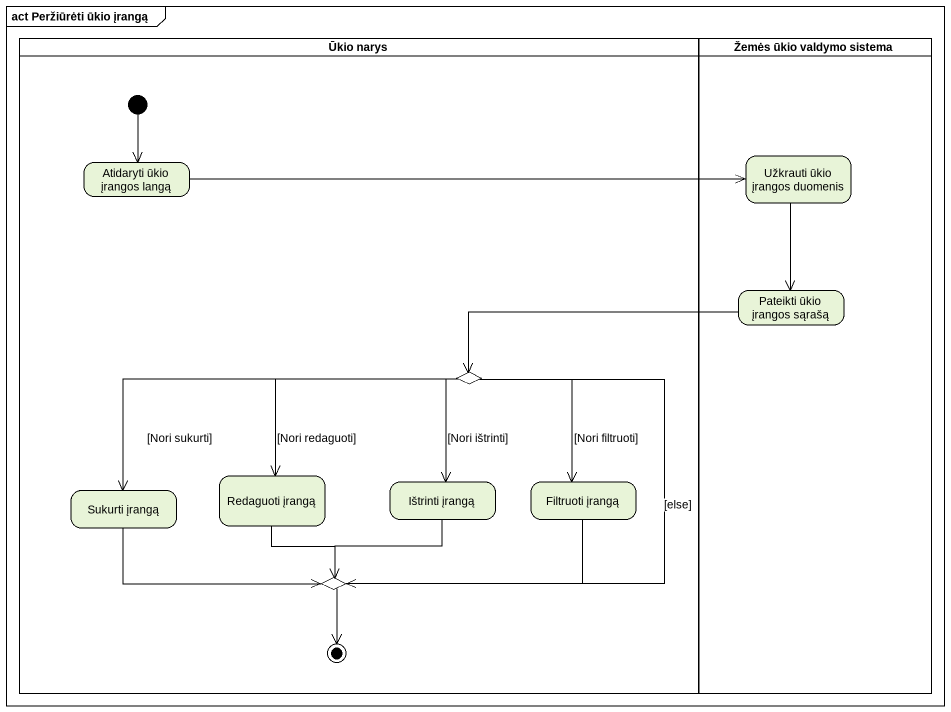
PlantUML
@startuml
mainframe act Peržiūrėti ūkio įrangą
hide empty description
state "Ūkio narys" as Ūkio_narys <<partition>> {
  state "Atidaryti ūkio įrangos langą" as Atidaryti_ūkio_įrangos_langą
  state choice1 <<choice>>
  state "Sukurti įrangą" as Sukurti_įrangą
  state "Redaguoti įrangą" as Redaguoti_įrangą
  state "Ištrinti įrangą" as Ištrinti_įrangą
  state "Filtruoti įrangą" as Filtruoti_įrangą
  state choice2 <<choice>>
  [*] --> Atidaryti_ūkio_įrangos_langą
  choice2 --> [*]
}
state "Žemės ūkio valdymo sistema" as Žemės_ūkio_valdymo_sistema <<partition>> {
  state "Užkrauti ūkio įrangos duomenis" as Užkrauti_ūkio_įrangos
  state "Pateikti ūkio įrangos sąrašą" as Pateikti_ūkio_įrangos_sąrašą
}
Užkrauti_ūkio_įrangos --> Pateikti_ūkio_įrangos_sąrašą
Atidaryti_ūkio_įrangos_langą -right-> Užkrauti_ūkio_įrangos
Pateikti_ūkio_įrangos_sąrašą -left-> choice1
choice1 -left-> Sukurti_įrangą : [Nori sukurti]
choice1 --> Redaguoti_įrangą : [Nori redaguoti]
choice1 --> Ištrinti_įrangą : [Nori ištrinti]
choice1 --> Filtruoti_įrangą : [Nori filtruoti]
choice1 --> choice2 : [else]
Sukurti_įrangą -right-> choice2
Redaguoti_įrangą --> choice2
Ištrinti_įrangą --> choice2
Filtruoti_įrangą -left-> choice2
@enduml
